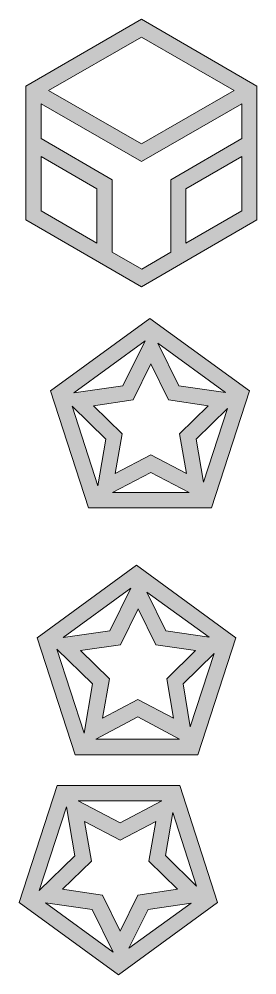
# Model space of a CAD drawing. Header units: millimetres. Extents: x -141 to 330, y -120 to 328.
# Drawn here: x 297 to 321.2, y -115 to -17.8 of the extents above; entities that cross this region are included whole.
import ezdxf

# ---------------------------------------------------------------- set-up
doc = ezdxf.new("R2010")
doc.units = ezdxf.units.MM
doc.header["$MEASUREMENT"] = 0
doc.layers.add('Layer 1', color=7, linetype='Continuous', lineweight=0)

msp = doc.modelspace()

# ---------------------------------------------------------------- hatches: boundary and pattern name
at = {"layer": 'Layer 1', "true_color": 0x231f20, "transparency": 33554687}
h = msp.add_hatch(color=250, dxfattribs=at)
h.dxf.hatch_style = 2
edge = h.paths.add_edge_path()
edge.add_spline(control_points=[(314.007, -40.552), (314.007, -40.552), (314.007, -35.013), (314.007, -35.013), (314.007, -35.013), (319.687, -31.732), (319.687, -31.732), (319.687, -31.732), (319.687, -37.271), (319.687, -37.271), (319.687, -37.271), (314.007, -40.552), (314.007, -40.552)], knot_values=[0, 0, 0, 0, 1, 1, 1, 2, 2, 2, 3, 3, 3, 4, 4, 4, 4], degree=3, periodic=0)
edge = h.paths.add_edge_path()
edge.add_spline(control_points=[(306.493, -41.469), (306.493, -41.469), (306.493, -34.096), (306.493, -34.096), (306.493, -34.096), (299.226, -29.898), (299.226, -29.898), (299.226, -29.898), (299.226, -26.37), (299.226, -26.37), (299.226, -26.37), (309.457, -32.262), (309.457, -32.262), (309.457, -32.262), (319.687, -26.37), (319.687, -26.37), (319.687, -26.37), (319.687, -29.898), (319.687, -29.898), (319.687, -29.898), (312.455, -34.096), (312.455, -34.096), (312.455, -34.096), (312.455, -41.469), (312.455, -41.469), (312.455, -41.469), (309.492, -43.198), (309.492, -43.198), (309.492, -43.198), (306.493, -41.469), (306.493, -41.469)], knot_values=[0, 0, 0, 0, 1, 1, 1, 2, 2, 2, 3, 3, 3, 4, 4, 4, 5, 5, 5, 6, 6, 6, 7, 7, 7, 8, 8, 8, 9, 9, 9, 10, 10, 10, 10], degree=3, periodic=0)
edge = h.paths.add_edge_path()
edge.add_spline(control_points=[(299.226, -31.732), (299.226, -31.732), (304.906, -35.013), (304.906, -35.013), (304.906, -35.013), (304.906, -40.552), (304.906, -40.552), (304.906, -40.552), (299.226, -37.271), (299.226, -37.271), (299.226, -37.271), (299.226, -31.732), (299.226, -31.732)], knot_values=[0, 0, 0, 0, 1, 1, 1, 2, 2, 2, 3, 3, 3, 4, 4, 4, 4], degree=3, periodic=0)
edge = h.paths.add_edge_path()
edge.add_spline(control_points=[(318.911, -25.03), (318.911, -25.03), (309.457, -30.462), (309.457, -30.462), (309.457, -30.462), (300.002, -25.03), (300.002, -25.03), (300.002, -25.03), (309.457, -19.597), (309.457, -19.597), (309.457, -19.597), (318.911, -25.03), (318.911, -25.03)], knot_values=[0, 0, 0, 0, 1, 1, 1, 2, 2, 2, 3, 3, 3, 4, 4, 4, 4], degree=3, periodic=0)
edge = h.paths.add_edge_path()
edge.add_spline(control_points=[(309.457, -17.762), (309.457, -17.762), (297.674, -24.571), (297.674, -24.571), (297.674, -24.571), (297.674, -38.188), (297.674, -38.188), (297.674, -38.188), (309.457, -44.997), (309.457, -44.997), (309.457, -44.997), (321.239, -38.188), (321.239, -38.188), (321.239, -38.188), (321.239, -24.571), (321.239, -24.571), (321.239, -24.571), (309.457, -17.762), (309.457, -17.762)], knot_values=[0, 0, 0, 0, 1, 1, 1, 2, 2, 2, 3, 3, 3, 4, 4, 4, 5, 5, 5, 6, 6, 6, 6], degree=3, periodic=0)
h = msp.add_hatch(color=250, dxfattribs=at)
h.dxf.hatch_style = 2
edge = h.paths.add_edge_path()
edge.add_spline(control_points=[(315.789, -64.858), (315.789, -64.858), (315.048, -60.484), (315.048, -60.484), (315.048, -60.484), (318.223, -57.379), (318.223, -57.379), (318.223, -57.379), (315.789, -64.858), (315.789, -64.858)], knot_values=[0, 0, 0, 0, 1, 1, 1, 2, 2, 2, 3, 3, 3, 3], degree=3, periodic=0)
edge = h.paths.add_edge_path()
edge.add_spline(control_points=[(302.383, -57.132), (302.383, -57.132), (305.841, -60.484), (305.841, -60.484), (305.841, -60.484), (305.029, -65.246), (305.029, -65.246), (305.029, -65.246), (302.383, -57.132), (302.383, -57.132)], knot_values=[0, 0, 0, 0, 1, 1, 1, 2, 2, 2, 3, 3, 3, 3], degree=3, periodic=0)
edge = h.paths.add_edge_path()
edge.add_spline(control_points=[(313.284, -55.051), (313.284, -55.051), (311.132, -50.712), (311.132, -50.712), (311.132, -50.712), (318.047, -55.757), (318.047, -55.757), (318.047, -55.757), (313.284, -55.051), (313.284, -55.051)], knot_values=[0, 0, 0, 0, 1, 1, 1, 2, 2, 2, 3, 3, 3, 3], degree=3, periodic=0)
edge = h.paths.add_edge_path()
edge.add_spline(control_points=[(302.56, -55.792), (302.56, -55.792), (309.827, -50.5), (309.827, -50.5), (309.827, -50.5), (307.569, -55.051), (307.569, -55.051), (307.569, -55.051), (302.56, -55.792), (302.56, -55.792)], knot_values=[0, 0, 0, 0, 1, 1, 1, 2, 2, 2, 3, 3, 3, 3], degree=3, periodic=0)
edge = h.paths.add_edge_path()
edge.add_spline(control_points=[(314.343, -65.917), (314.343, -65.917), (306.511, -65.917), (306.511, -65.917), (306.511, -65.917), (310.427, -63.87), (310.427, -63.87), (310.427, -63.87), (314.343, -65.917), (314.343, -65.917)], knot_values=[0, 0, 0, 0, 1, 1, 1, 2, 2, 2, 3, 3, 3, 3], degree=3, periodic=0)
edge = h.paths.add_edge_path()
edge.add_spline(control_points=[(314.06, -63.976), (314.06, -63.976), (310.427, -62.071), (310.427, -62.071), (310.427, -62.071), (306.793, -63.976), (306.793, -63.976), (306.793, -63.976), (307.499, -59.955), (307.499, -59.955), (307.499, -59.955), (304.571, -57.097), (304.571, -57.097), (304.571, -57.097), (308.628, -56.497), (308.628, -56.497), (308.628, -56.497), (310.427, -52.828), (310.427, -52.828), (310.427, -52.828), (312.226, -56.497), (312.226, -56.497), (312.226, -56.497), (316.283, -57.097), (316.283, -57.097), (316.283, -57.097), (313.355, -59.955), (313.355, -59.955), (313.355, -59.955), (314.06, -63.976), (314.06, -63.976)], knot_values=[0, 0, 0, 0, 1, 1, 1, 2, 2, 2, 3, 3, 3, 4, 4, 4, 5, 5, 5, 6, 6, 6, 7, 7, 7, 8, 8, 8, 9, 9, 9, 10, 10, 10, 10], degree=3, periodic=0)
edge = h.paths.add_edge_path()
edge.add_spline(control_points=[(310.321, -48.207), (310.321, -48.207), (300.196, -55.58), (300.196, -55.58), (300.196, -55.58), (304.077, -67.469), (304.077, -67.469), (304.077, -67.469), (316.6, -67.469), (316.6, -67.469), (316.6, -67.469), (320.481, -55.58), (320.481, -55.58), (320.481, -55.58), (310.321, -48.207), (310.321, -48.207)], knot_values=[0, 0, 0, 0, 1, 1, 1, 2, 2, 2, 3, 3, 3, 4, 4, 4, 5, 5, 5, 5], degree=3, periodic=0)
h = msp.add_hatch(color=250, dxfattribs=at)
h.dxf.hatch_style = 2
edge = h.paths.add_edge_path()
edge.add_spline(control_points=[(314.448, -89.764), (314.448, -89.764), (313.708, -85.39), (313.708, -85.39), (313.708, -85.39), (316.883, -82.285), (316.883, -82.285), (316.883, -82.285), (314.448, -89.764), (314.448, -89.764)], knot_values=[0, 0, 0, 0, 1, 1, 1, 2, 2, 2, 3, 3, 3, 3], degree=3, periodic=0)
edge = h.paths.add_edge_path()
edge.add_spline(control_points=[(300.831, -81.862), (300.831, -81.862), (304.465, -85.39), (304.465, -85.39), (304.465, -85.39), (303.618, -90.399), (303.618, -90.399), (303.618, -90.399), (300.831, -81.862), (300.831, -81.862)], knot_values=[0, 0, 0, 0, 1, 1, 1, 2, 2, 2, 3, 3, 3, 3], degree=3, periodic=0)
edge = h.paths.add_edge_path()
edge.add_spline(control_points=[(311.944, -79.992), (311.944, -79.992), (310.003, -76.041), (310.003, -76.041), (310.003, -76.041), (316.353, -80.627), (316.353, -80.627), (316.353, -80.627), (311.944, -79.992), (311.944, -79.992)], knot_values=[0, 0, 0, 0, 1, 1, 1, 2, 2, 2, 3, 3, 3, 3], degree=3, periodic=0)
edge = h.paths.add_edge_path()
edge.add_spline(control_points=[(301.466, -80.663), (301.466, -80.663), (308.381, -75.653), (308.381, -75.653), (308.381, -75.653), (306.229, -79.992), (306.229, -79.992), (306.229, -79.992), (301.466, -80.663), (301.466, -80.663)], knot_values=[0, 0, 0, 0, 1, 1, 1, 2, 2, 2, 3, 3, 3, 3], degree=3, periodic=0)
edge = h.paths.add_edge_path()
edge.add_spline(control_points=[(313.355, -90.999), (313.355, -90.999), (304.818, -90.999), (304.818, -90.999), (304.818, -90.999), (309.086, -88.741), (309.086, -88.741), (309.086, -88.741), (313.355, -90.999), (313.355, -90.999)], knot_values=[0, 0, 0, 0, 1, 1, 1, 2, 2, 2, 3, 3, 3, 3], degree=3, periodic=0)
edge = h.paths.add_edge_path()
edge.add_spline(control_points=[(312.72, -88.882), (312.72, -88.882), (309.086, -86.977), (309.086, -86.977), (309.086, -86.977), (305.488, -88.882), (305.488, -88.882), (305.488, -88.882), (306.193, -84.861), (306.193, -84.861), (306.193, -84.861), (303.265, -82.003), (303.265, -82.003), (303.265, -82.003), (307.322, -81.403), (307.322, -81.403), (307.322, -81.403), (309.122, -77.735), (309.122, -77.735), (309.122, -77.735), (310.921, -81.403), (310.921, -81.403), (310.921, -81.403), (314.978, -82.003), (314.978, -82.003), (314.978, -82.003), (312.05, -84.861), (312.05, -84.861), (312.05, -84.861), (312.72, -88.882), (312.72, -88.882)], knot_values=[0, 0, 0, 0, 1, 1, 1, 2, 2, 2, 3, 3, 3, 4, 4, 4, 5, 5, 5, 6, 6, 6, 7, 7, 7, 8, 8, 8, 9, 9, 9, 10, 10, 10, 10], degree=3, periodic=0)
edge = h.paths.add_edge_path()
edge.add_spline(control_points=[(308.945, -73.325), (308.945, -73.325), (298.82, -80.698), (298.82, -80.698), (298.82, -80.698), (302.701, -92.587), (302.701, -92.587), (302.701, -92.587), (315.225, -92.587), (315.225, -92.587), (315.225, -92.587), (319.105, -80.698), (319.105, -80.698), (319.105, -80.698), (308.945, -73.325), (308.945, -73.325)], knot_values=[0, 0, 0, 0, 1, 1, 1, 2, 2, 2, 3, 3, 3, 4, 4, 4, 5, 5, 5, 5], degree=3, periodic=0)
h = msp.add_hatch(color=250, dxfattribs=at)
h.dxf.hatch_style = 2
edge = h.paths.add_edge_path()
edge.add_spline(control_points=[(301.819, -97.878), (301.819, -97.878), (302.666, -102.888), (302.666, -102.888), (302.666, -102.888), (299.032, -106.415), (299.032, -106.415), (299.032, -106.415), (301.819, -97.878), (301.819, -97.878)], knot_values=[0, 0, 0, 0, 1, 1, 1, 2, 2, 2, 3, 3, 3, 3], degree=3, periodic=0)
edge = h.paths.add_edge_path()
edge.add_spline(control_points=[(315.083, -105.957), (315.083, -105.957), (311.908, -102.852), (311.908, -102.852), (311.908, -102.852), (312.649, -98.478), (312.649, -98.478), (312.649, -98.478), (315.083, -105.957), (315.083, -105.957)], knot_values=[0, 0, 0, 0, 1, 1, 1, 2, 2, 2, 3, 3, 3, 3], degree=3, periodic=0)
edge = h.paths.add_edge_path()
edge.add_spline(control_points=[(310.145, -108.32), (310.145, -108.32), (314.519, -107.685), (314.519, -107.685), (314.519, -107.685), (308.169, -112.272), (308.169, -112.272), (308.169, -112.272), (310.145, -108.32), (310.145, -108.32)], knot_values=[0, 0, 0, 0, 1, 1, 1, 2, 2, 2, 3, 3, 3, 3], degree=3, periodic=0)
edge = h.paths.add_edge_path()
edge.add_spline(control_points=[(304.43, -108.32), (304.43, -108.32), (306.582, -112.66), (306.582, -112.66), (306.582, -112.66), (299.667, -107.65), (299.667, -107.65), (299.667, -107.65), (304.43, -108.32), (304.43, -108.32)], knot_values=[0, 0, 0, 0, 1, 1, 1, 2, 2, 2, 3, 3, 3, 3], degree=3, periodic=0)
edge = h.paths.add_edge_path()
edge.add_spline(control_points=[(303.018, -97.278), (303.018, -97.278), (311.556, -97.278), (311.556, -97.278), (311.556, -97.278), (307.287, -99.536), (307.287, -99.536), (307.287, -99.536), (303.018, -97.278), (303.018, -97.278)], knot_values=[0, 0, 0, 0, 1, 1, 1, 2, 2, 2, 3, 3, 3, 3], degree=3, periodic=0)
edge = h.paths.add_edge_path()
edge.add_spline(control_points=[(303.653, -99.395), (303.653, -99.395), (307.287, -101.3), (307.287, -101.3), (307.287, -101.3), (310.921, -99.395), (310.921, -99.395), (310.921, -99.395), (310.215, -103.417), (310.215, -103.417), (310.215, -103.417), (313.143, -106.274), (313.143, -106.274), (313.143, -106.274), (309.086, -106.874), (309.086, -106.874), (309.086, -106.874), (307.287, -110.543), (307.287, -110.543), (307.287, -110.543), (305.488, -106.874), (305.488, -106.874), (305.488, -106.874), (301.431, -106.274), (301.431, -106.274), (301.431, -106.274), (304.359, -103.417), (304.359, -103.417), (304.359, -103.417), (303.653, -99.395), (303.653, -99.395)], knot_values=[0, 0, 0, 0, 1, 1, 1, 2, 2, 2, 3, 3, 3, 4, 4, 4, 5, 5, 5, 6, 6, 6, 7, 7, 7, 8, 8, 8, 9, 9, 9, 10, 10, 10, 10], degree=3, periodic=0)
edge = h.paths.add_edge_path()
edge.add_spline(control_points=[(313.39, -95.726), (313.39, -95.726), (300.867, -95.726), (300.867, -95.726), (300.867, -95.726), (296.986, -107.615), (296.986, -107.615), (296.986, -107.615), (307.111, -114.988), (307.111, -114.988), (307.111, -114.988), (317.235, -107.615), (317.235, -107.615), (317.235, -107.615), (313.39, -95.726), (313.39, -95.726)], knot_values=[0, 0, 0, 0, 1, 1, 1, 2, 2, 2, 3, 3, 3, 4, 4, 4, 5, 5, 5, 5], degree=3, periodic=0)

# ---------------------------------------------------------------- linework, layer by layer
at = {"layer": 'Layer 1'}
for points, knots in [([(309.457, -17.762), (309.457, -17.762), (297.674, -24.571), (297.674, -24.571), (297.674, -24.571), (297.674, -38.188), (297.674, -38.188), (297.674, -38.188), (309.457, -44.997), (309.457, -44.997), (309.457, -44.997), (321.239, -38.188), (321.239, -38.188), (321.239, -38.188), (321.239, -24.571), (321.239, -24.571), (321.239, -24.571), (309.457, -17.762), (309.457, -17.762)], [0, 0, 0, 0, 1, 1, 1, 2, 2, 2, 3, 3, 3, 4, 4, 4, 5, 5, 5, 6, 6, 6, 6]), ([(318.911, -25.03), (318.911, -25.03), (309.457, -30.462), (309.457, -30.462), (309.457, -30.462), (300.002, -25.03), (300.002, -25.03), (300.002, -25.03), (309.457, -19.597), (309.457, -19.597), (309.457, -19.597), (318.911, -25.03), (318.911, -25.03)], [0, 0, 0, 0, 1, 1, 1, 2, 2, 2, 3, 3, 3, 4, 4, 4, 4]), ([(306.493, -41.469), (306.493, -41.469), (306.493, -34.096), (306.493, -34.096), (306.493, -34.096), (299.226, -29.898), (299.226, -29.898), (299.226, -29.898), (299.226, -26.37), (299.226, -26.37), (299.226, -26.37), (309.457, -32.262), (309.457, -32.262), (309.457, -32.262), (319.687, -26.37), (319.687, -26.37), (319.687, -26.37), (319.687, -29.898), (319.687, -29.898), (319.687, -29.898), (312.455, -34.096), (312.455, -34.096), (312.455, -34.096), (312.455, -41.469), (312.455, -41.469), (312.455, -41.469), (309.492, -43.198), (309.492, -43.198), (309.492, -43.198), (306.493, -41.469), (306.493, -41.469)], [0, 0, 0, 0, 1, 1, 1, 2, 2, 2, 3, 3, 3, 4, 4, 4, 5, 5, 5, 6, 6, 6, 7, 7, 7, 8, 8, 8, 9, 9, 9, 10, 10, 10, 10]), ([(299.226, -31.732), (299.226, -31.732), (304.906, -35.013), (304.906, -35.013), (304.906, -35.013), (304.906, -40.552), (304.906, -40.552), (304.906, -40.552), (299.226, -37.271), (299.226, -37.271), (299.226, -37.271), (299.226, -31.732), (299.226, -31.732)], [0, 0, 0, 0, 1, 1, 1, 2, 2, 2, 3, 3, 3, 4, 4, 4, 4]), ([(314.007, -40.552), (314.007, -40.552), (314.007, -35.013), (314.007, -35.013), (314.007, -35.013), (319.687, -31.732), (319.687, -31.732), (319.687, -31.732), (319.687, -37.271), (319.687, -37.271), (319.687, -37.271), (314.007, -40.552), (314.007, -40.552)], [0, 0, 0, 0, 1, 1, 1, 2, 2, 2, 3, 3, 3, 4, 4, 4, 4]), ([(310.321, -48.207), (310.321, -48.207), (300.196, -55.58), (300.196, -55.58), (300.196, -55.58), (304.077, -67.469), (304.077, -67.469), (304.077, -67.469), (316.6, -67.469), (316.6, -67.469), (316.6, -67.469), (320.481, -55.58), (320.481, -55.58), (320.481, -55.58), (310.321, -48.207), (310.321, -48.207)], [0, 0, 0, 0, 1, 1, 1, 2, 2, 2, 3, 3, 3, 4, 4, 4, 5, 5, 5, 5]), ([(302.56, -55.792), (302.56, -55.792), (309.827, -50.5), (309.827, -50.5), (309.827, -50.5), (307.569, -55.051), (307.569, -55.051), (307.569, -55.051), (302.56, -55.792), (302.56, -55.792)], [0, 0, 0, 0, 1, 1, 1, 2, 2, 2, 3, 3, 3, 3]), ([(313.284, -55.051), (313.284, -55.051), (311.132, -50.712), (311.132, -50.712), (311.132, -50.712), (318.047, -55.757), (318.047, -55.757), (318.047, -55.757), (313.284, -55.051), (313.284, -55.051)], [0, 0, 0, 0, 1, 1, 1, 2, 2, 2, 3, 3, 3, 3]), ([(314.06, -63.976), (314.06, -63.976), (310.427, -62.071), (310.427, -62.071), (310.427, -62.071), (306.793, -63.976), (306.793, -63.976), (306.793, -63.976), (307.499, -59.955), (307.499, -59.955), (307.499, -59.955), (304.571, -57.097), (304.571, -57.097), (304.571, -57.097), (308.628, -56.497), (308.628, -56.497), (308.628, -56.497), (310.427, -52.828), (310.427, -52.828), (310.427, -52.828), (312.226, -56.497), (312.226, -56.497), (312.226, -56.497), (316.283, -57.097), (316.283, -57.097), (316.283, -57.097), (313.355, -59.955), (313.355, -59.955), (313.355, -59.955), (314.06, -63.976), (314.06, -63.976)], [0, 0, 0, 0, 1, 1, 1, 2, 2, 2, 3, 3, 3, 4, 4, 4, 5, 5, 5, 6, 6, 6, 7, 7, 7, 8, 8, 8, 9, 9, 9, 10, 10, 10, 10]), ([(302.383, -57.132), (302.383, -57.132), (305.841, -60.484), (305.841, -60.484), (305.841, -60.484), (305.029, -65.246), (305.029, -65.246), (305.029, -65.246), (302.383, -57.132), (302.383, -57.132)], [0, 0, 0, 0, 1, 1, 1, 2, 2, 2, 3, 3, 3, 3]), ([(315.789, -64.858), (315.789, -64.858), (315.048, -60.484), (315.048, -60.484), (315.048, -60.484), (318.223, -57.379), (318.223, -57.379), (318.223, -57.379), (315.789, -64.858), (315.789, -64.858)], [0, 0, 0, 0, 1, 1, 1, 2, 2, 2, 3, 3, 3, 3]), ([(314.343, -65.917), (314.343, -65.917), (306.511, -65.917), (306.511, -65.917), (306.511, -65.917), (310.427, -63.87), (310.427, -63.87), (310.427, -63.87), (314.343, -65.917), (314.343, -65.917)], [0, 0, 0, 0, 1, 1, 1, 2, 2, 2, 3, 3, 3, 3]), ([(308.945, -73.325), (308.945, -73.325), (298.82, -80.698), (298.82, -80.698), (298.82, -80.698), (302.701, -92.587), (302.701, -92.587), (302.701, -92.587), (315.225, -92.587), (315.225, -92.587), (315.225, -92.587), (319.105, -80.698), (319.105, -80.698), (319.105, -80.698), (308.945, -73.325), (308.945, -73.325)], [0, 0, 0, 0, 1, 1, 1, 2, 2, 2, 3, 3, 3, 4, 4, 4, 5, 5, 5, 5]), ([(301.466, -80.663), (301.466, -80.663), (308.381, -75.653), (308.381, -75.653), (308.381, -75.653), (306.229, -79.992), (306.229, -79.992), (306.229, -79.992), (301.466, -80.663), (301.466, -80.663)], [0, 0, 0, 0, 1, 1, 1, 2, 2, 2, 3, 3, 3, 3]), ([(311.944, -79.992), (311.944, -79.992), (310.003, -76.041), (310.003, -76.041), (310.003, -76.041), (316.353, -80.627), (316.353, -80.627), (316.353, -80.627), (311.944, -79.992), (311.944, -79.992)], [0, 0, 0, 0, 1, 1, 1, 2, 2, 2, 3, 3, 3, 3]), ([(312.72, -88.882), (312.72, -88.882), (309.086, -86.977), (309.086, -86.977), (309.086, -86.977), (305.488, -88.882), (305.488, -88.882), (305.488, -88.882), (306.193, -84.861), (306.193, -84.861), (306.193, -84.861), (303.265, -82.003), (303.265, -82.003), (303.265, -82.003), (307.322, -81.403), (307.322, -81.403), (307.322, -81.403), (309.122, -77.735), (309.122, -77.735), (309.122, -77.735), (310.921, -81.403), (310.921, -81.403), (310.921, -81.403), (314.978, -82.003), (314.978, -82.003), (314.978, -82.003), (312.05, -84.861), (312.05, -84.861), (312.05, -84.861), (312.72, -88.882), (312.72, -88.882)], [0, 0, 0, 0, 1, 1, 1, 2, 2, 2, 3, 3, 3, 4, 4, 4, 5, 5, 5, 6, 6, 6, 7, 7, 7, 8, 8, 8, 9, 9, 9, 10, 10, 10, 10]), ([(300.831, -81.862), (300.831, -81.862), (304.465, -85.39), (304.465, -85.39), (304.465, -85.39), (303.618, -90.399), (303.618, -90.399), (303.618, -90.399), (300.831, -81.862), (300.831, -81.862)], [0, 0, 0, 0, 1, 1, 1, 2, 2, 2, 3, 3, 3, 3]), ([(314.448, -89.764), (314.448, -89.764), (313.708, -85.39), (313.708, -85.39), (313.708, -85.39), (316.883, -82.285), (316.883, -82.285), (316.883, -82.285), (314.448, -89.764), (314.448, -89.764)], [0, 0, 0, 0, 1, 1, 1, 2, 2, 2, 3, 3, 3, 3]), ([(313.355, -90.999), (313.355, -90.999), (304.818, -90.999), (304.818, -90.999), (304.818, -90.999), (309.086, -88.741), (309.086, -88.741), (309.086, -88.741), (313.355, -90.999), (313.355, -90.999)], [0, 0, 0, 0, 1, 1, 1, 2, 2, 2, 3, 3, 3, 3]), ([(313.39, -95.726), (313.39, -95.726), (300.867, -95.726), (300.867, -95.726), (300.867, -95.726), (296.986, -107.615), (296.986, -107.615), (296.986, -107.615), (307.111, -114.988), (307.111, -114.988), (307.111, -114.988), (317.235, -107.615), (317.235, -107.615), (317.235, -107.615), (313.39, -95.726), (313.39, -95.726)], [0, 0, 0, 0, 1, 1, 1, 2, 2, 2, 3, 3, 3, 4, 4, 4, 5, 5, 5, 5]), ([(301.819, -97.878), (301.819, -97.878), (302.666, -102.888), (302.666, -102.888), (302.666, -102.888), (299.032, -106.415), (299.032, -106.415), (299.032, -106.415), (301.819, -97.878), (301.819, -97.878)], [0, 0, 0, 0, 1, 1, 1, 2, 2, 2, 3, 3, 3, 3]), ([(303.018, -97.278), (303.018, -97.278), (311.556, -97.278), (311.556, -97.278), (311.556, -97.278), (307.287, -99.536), (307.287, -99.536), (307.287, -99.536), (303.018, -97.278), (303.018, -97.278)], [0, 0, 0, 0, 1, 1, 1, 2, 2, 2, 3, 3, 3, 3]), ([(315.083, -105.957), (315.083, -105.957), (311.908, -102.852), (311.908, -102.852), (311.908, -102.852), (312.649, -98.478), (312.649, -98.478), (312.649, -98.478), (315.083, -105.957), (315.083, -105.957)], [0, 0, 0, 0, 1, 1, 1, 2, 2, 2, 3, 3, 3, 3]), ([(303.653, -99.395), (303.653, -99.395), (307.287, -101.3), (307.287, -101.3), (307.287, -101.3), (310.921, -99.395), (310.921, -99.395), (310.921, -99.395), (310.215, -103.417), (310.215, -103.417), (310.215, -103.417), (313.143, -106.274), (313.143, -106.274), (313.143, -106.274), (309.086, -106.874), (309.086, -106.874), (309.086, -106.874), (307.287, -110.543), (307.287, -110.543), (307.287, -110.543), (305.488, -106.874), (305.488, -106.874), (305.488, -106.874), (301.431, -106.274), (301.431, -106.274), (301.431, -106.274), (304.359, -103.417), (304.359, -103.417), (304.359, -103.417), (303.653, -99.395), (303.653, -99.395)], [0, 0, 0, 0, 1, 1, 1, 2, 2, 2, 3, 3, 3, 4, 4, 4, 5, 5, 5, 6, 6, 6, 7, 7, 7, 8, 8, 8, 9, 9, 9, 10, 10, 10, 10]), ([(304.43, -108.32), (304.43, -108.32), (306.582, -112.66), (306.582, -112.66), (306.582, -112.66), (299.667, -107.65), (299.667, -107.65), (299.667, -107.65), (304.43, -108.32), (304.43, -108.32)], [0, 0, 0, 0, 1, 1, 1, 2, 2, 2, 3, 3, 3, 3]), ([(310.145, -108.32), (310.145, -108.32), (314.519, -107.685), (314.519, -107.685), (314.519, -107.685), (308.169, -112.272), (308.169, -112.272), (308.169, -112.272), (310.145, -108.32), (310.145, -108.32)], [0, 0, 0, 0, 1, 1, 1, 2, 2, 2, 3, 3, 3, 3])]:
    msp.add_open_spline(points, degree=3, knots=knots, dxfattribs=at)

doc.saveas('drawing.dxf')
